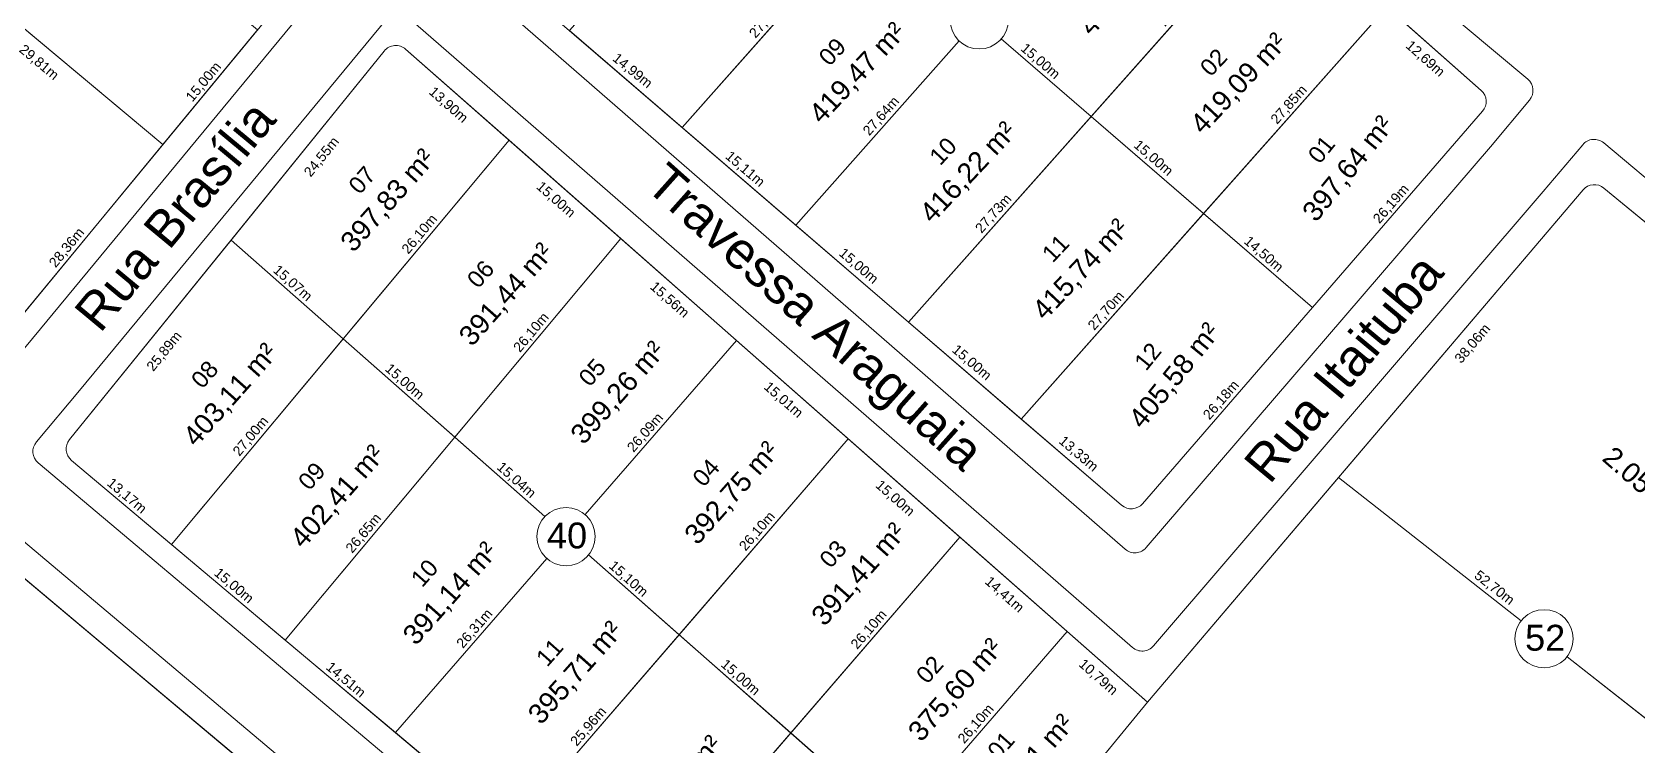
# Model space of a CAD drawing. Header units: metres. Extents: x 3808 to 8215, y 2374 to 6187.
# Drawn here: x 5224.1 to 5386, y 2888.7 to 2960.6 of the extents above; entities that cross this region are included whole.
import ezdxf

# ---------------------------------------------------------------- set-up
doc = ezdxf.new("R2010")
doc.units = ezdxf.units.M
for name, color, linetype in [('Areas Lotes', 1, 'Continuous'), ('Calçada', 8, 'Continuous'), ('COTAS', 7, 'Continuous'), ('Lote', 7, 'Continuous'), ('Nome das Ruas', 7, 'Continuous'), ('Nº Lote', 7, 'Continuous'), ('Nº. quadra', 7, 'Continuous'), ('quadras', 7, 'Continuous')]:
    doc.layers.add(name, color=color, linetype=linetype)
doc.styles.add('Arial', font='arial.ttf')
doc.dimstyles.new('Copy(2) of ISO-25', dxfattribs={"dimtxt": 1, "dimasz": 2.5, "dimexe": 1.25, "dimexo": 0.625, "dimgap": 0.2, "dimtad": 1, "dimtoh": 1, "dimlfac": 1, "dimzin": 1, "dimtxsty": 'Arial', "dimblk": 'NONE', "dimcen": 0, "dimse1": 1, "dimse2": 1, "dimsd1": 1, "dimsd2": 1, "dimclrt": 256, "dimaunit": 1, "dimadec": 3, "dimazin": 0, "dimtfac": 1, "dimtmove": 0, "dimatfit": 3, "dimldrblk": 'NONE', "dimfxl": 1, "dimtolj": 1, "dimtzin": 0, "dimarcsym": 0})

# ---------------------------------------------------------------- blocks, each defined once
blk = doc.blocks.new('*D1988')
at = {"layer": 'Defpoints', "color": 0, "linetype": 'Continuous', "transparency": 16777216}
for p in [(5228.05, 2917.45), (5238.13, 2908.98), (5238.13, 2908.98)]:
    blk.add_point(p, dxfattribs=at)
at = {"layer": 'COTAS', "linetype": 'Continuous', "lineweight": 5, "transparency": 16777216, "insert": (5233.6, 2913.83), "char_height": 1, "attachment_point": 5, "rotation": 319.9722, "style": 'Arial'}
blk.add_mtext('\\A1;13,17m', dxfattribs=at)
blk = doc.blocks.new('_None')
blk = doc.blocks.new('*D1989')
at = {"layer": 'Defpoints', "color": 0, "linetype": 'Continuous', "transparency": 16777216}
for p in [(5238.13, 2908.98), (5249.62, 2899.33), (5249.62, 2899.33)]:
    blk.add_point(p, dxfattribs=at)
at = {"layer": 'COTAS', "linetype": 'Continuous', "lineweight": 5, "transparency": 16777216, "insert": (5244.39, 2904.77), "char_height": 1, "attachment_point": 5, "rotation": 319.9722, "style": 'Arial'}
blk.add_mtext('\\A1;15,00m', dxfattribs=at)
blk = doc.blocks.new('*D1990')
at = {"layer": 'Defpoints', "color": 0, "linetype": 'Continuous', "transparency": 16777216}
for p in [(5249.62, 2899.33), (5260.72, 2890), (5260.72, 2890)]:
    blk.add_point(p, dxfattribs=at)
at = {"layer": 'COTAS', "linetype": 'Continuous', "lineweight": 5, "transparency": 16777216, "insert": (5255.68, 2895.28), "char_height": 1, "attachment_point": 5, "rotation": 319.9722, "style": 'Arial'}
blk.add_mtext('\\A1;14,51m', dxfattribs=at)
blk = doc.blocks.new('*D1991')
at = {"layer": 'Defpoints', "color": 0, "linetype": 'Continuous', "transparency": 16777216}
for p in [(5260.72, 2890), (5272.35, 2880.23), (5272.35, 2880.23)]:
    blk.add_point(p, dxfattribs=at)
at = {"layer": 'COTAS', "linetype": 'Continuous', "lineweight": 5, "transparency": 16777216, "insert": (5267.05, 2885.73), "char_height": 1, "attachment_point": 5, "rotation": 319.9722, "style": 'Arial'}
blk.add_mtext('\\A1;15,19m', dxfattribs=at)
blk = doc.blocks.new('*D1998')
at = {"layer": 'Defpoints', "color": 0, "linetype": 'Continuous', "transparency": 16777216}
for p in [(5355.85, 2915.73), (5357.46, 2914.39), (5304.14, 2853.54)]:
    blk.add_point(p, dxfattribs=at)
at = {"layer": 'COTAS', "linetype": 'Continuous', "lineweight": 5, "transparency": 16777216, "insert": (5330.99, 2883.81), "char_height": 1, "attachment_point": 5, "rotation": 50.2598, "style": 'Arial'}
blk.add_mtext('\\A1;80,88m', dxfattribs=at)
blk = doc.blocks.new('*D1999')
at = {"layer": 'Defpoints', "color": 0, "linetype": 'Continuous', "transparency": 16777216}
for p in [(5350.3, 2920.2), (5391.75, 2887.65), (5391.75, 2887.65)]:
    blk.add_point(p, dxfattribs=at)
at = {"layer": 'COTAS', "linetype": 'Continuous', "lineweight": 5, "transparency": 16777216, "insert": (5371.52, 2904.56), "char_height": 1, "attachment_point": 5, "rotation": 321.8554, "style": 'Arial'}
blk.add_mtext('\\A1;52,70m', dxfattribs=at)
blk = doc.blocks.new('*D2000')
at = {"layer": 'Defpoints', "color": 0, "linetype": 'Continuous', "transparency": 16777216}
for p in [(5380.5, 2944.73), (5382.34, 2943.17), (5355.85, 2915.73)]:
    blk.add_point(p, dxfattribs=at)
at = {"layer": 'COTAS', "linetype": 'Continuous', "lineweight": 5, "transparency": 16777216, "insert": (5369.4, 2929.19), "char_height": 1, "attachment_point": 5, "rotation": 49.6273, "style": 'Arial'}
blk.add_mtext('\\A1;38,06m', dxfattribs=at)
blk = doc.blocks.new('*D2001')
at = {"layer": 'Defpoints', "color": 0, "linetype": 'Continuous', "transparency": 16777216}
for p in [(5382.6, 2944.92), (5420.96, 2913.4), (5419.49, 2911.6)]:
    blk.add_point(p, dxfattribs=at)
at = {"layer": 'COTAS', "linetype": 'Continuous', "lineweight": 5, "transparency": 16777216, "insert": (5400.81, 2927.98), "char_height": 1, "attachment_point": 5, "rotation": 320.594, "style": 'Arial'}
blk.add_mtext('\\A1;49,66m', dxfattribs=at)
blk = doc.blocks.new('*D2002')
at = {"layer": 'Defpoints', "color": 0, "linetype": 'Continuous', "transparency": 16777216}
for p in [(5244.14, 2939.66), (5246.22, 2937.97), (5227.85, 2919.54)]:
    blk.add_point(p, dxfattribs=at)
at = {"layer": 'COTAS', "linetype": 'Continuous', "lineweight": 5, "transparency": 16777216, "insert": (5237.45, 2928.42), "char_height": 1, "attachment_point": 5, "rotation": 50.9937, "style": 'Arial'}
blk.add_mtext('\\A1;25,89m', dxfattribs=at)
blk = doc.blocks.new('*D2003')
at = {"layer": 'Defpoints', "color": 0, "linetype": 'Continuous', "transparency": 16777216}
for p in [(5259.59, 2958.74), (5261.67, 2957.05), (5244.14, 2939.66)]:
    blk.add_point(p, dxfattribs=at)
at = {"layer": 'COTAS', "linetype": 'Continuous', "lineweight": 5, "transparency": 16777216, "insert": (5253.32, 2948.02), "char_height": 1, "attachment_point": 5, "rotation": 50.9937, "style": 'Arial'}
blk.add_mtext('\\A1;24,55m', dxfattribs=at)
blk = doc.blocks.new('*D2004')
at = {"layer": 'Defpoints', "color": 0, "linetype": 'Continuous', "transparency": 16777216}
for p in [(5244.14, 2939.66), (5255.45, 2929.7), (5255.45, 2929.7)]:
    blk.add_point(p, dxfattribs=at)
at = {"layer": 'COTAS', "linetype": 'Continuous', "lineweight": 5, "transparency": 16777216, "insert": (5250.32, 2935.28), "char_height": 1, "attachment_point": 5, "rotation": 318.6393, "style": 'Arial'}
blk.add_mtext('\\A1;15,07m', dxfattribs=at)
blk = doc.blocks.new('*D2005')
at = {"layer": 'Defpoints', "color": 0, "linetype": 'Continuous', "transparency": 16777216}
for p in [(5255.45, 2929.7), (5266.71, 2919.79), (5266.71, 2919.79)]:
    blk.add_point(p, dxfattribs=at)
at = {"layer": 'COTAS', "linetype": 'Continuous', "lineweight": 5, "transparency": 16777216, "insert": (5261.61, 2925.34), "char_height": 1, "attachment_point": 5, "rotation": 318.6393, "style": 'Arial'}
blk.add_mtext('\\A1;15,00m', dxfattribs=at)
blk = doc.blocks.new('*D2006')
at = {"layer": 'Defpoints', "color": 0, "linetype": 'Continuous', "transparency": 16777216}
for p in [(5266.71, 2919.79), (5277.99, 2909.85), (5277.99, 2909.85)]:
    blk.add_point(p, dxfattribs=at)
at = {"layer": 'COTAS', "linetype": 'Continuous', "lineweight": 5, "transparency": 16777216, "insert": (5272.88, 2915.42), "char_height": 1, "attachment_point": 5, "rotation": 318.6393, "style": 'Arial'}
blk.add_mtext('\\A1;15,04m', dxfattribs=at)
blk = doc.blocks.new('*D2007')
at = {"layer": 'Defpoints', "color": 0, "linetype": 'Continuous', "transparency": 16777216}
for p in [(5277.99, 2909.85), (5289.33, 2899.87), (5289.33, 2899.87)]:
    blk.add_point(p, dxfattribs=at)
at = {"layer": 'COTAS', "linetype": 'Continuous', "lineweight": 5, "transparency": 16777216, "insert": (5284.19, 2905.46), "char_height": 1, "attachment_point": 5, "rotation": 318.6393, "style": 'Arial'}
blk.add_mtext('\\A1;15,10m', dxfattribs=at)
blk = doc.blocks.new('*D2008')
at = {"layer": 'Defpoints', "color": 0, "linetype": 'Continuous', "transparency": 16777216}
for p in [(5289.33, 2899.87), (5300.58, 2889.96), (5300.58, 2889.96)]:
    blk.add_point(p, dxfattribs=at)
at = {"layer": 'COTAS', "linetype": 'Continuous', "lineweight": 5, "transparency": 16777216, "insert": (5295.48, 2895.52), "char_height": 1, "attachment_point": 5, "rotation": 318.6393, "style": 'Arial'}
blk.add_mtext('\\A1;15,00m', dxfattribs=at)
blk = doc.blocks.new('*D2009')
at = {"layer": 'Defpoints', "color": 0, "linetype": 'Continuous', "transparency": 16777216}
for p in [(5300.58, 2889.96), (5311.37, 2880.46), (5311.37, 2880.46)]:
    blk.add_point(p, dxfattribs=at)
at = {"layer": 'COTAS', "linetype": 'Continuous', "lineweight": 5, "transparency": 16777216, "insert": (5306.51, 2885.81), "char_height": 1, "attachment_point": 5, "rotation": 318.6393, "style": 'Arial'}
blk.add_mtext('\\A1;14,38m', dxfattribs=at)
blk = doc.blocks.new('*D2011')
at = {"layer": 'Defpoints', "color": 0, "linetype": 'Continuous', "transparency": 16777216}
for p in [(5261.75, 2958.92), (5272.19, 2949.73), (5270.72, 2948.06)]:
    blk.add_point(p, dxfattribs=at)
at = {"layer": 'COTAS', "linetype": 'Continuous', "lineweight": 5, "transparency": 16777216, "insert": (5266.03, 2953.26), "char_height": 1, "attachment_point": 5, "rotation": 318.6393, "style": 'Arial'}
blk.add_mtext('\\A1;13,90m', dxfattribs=at)
blk = doc.blocks.new('*D2012')
at = {"layer": 'Defpoints', "color": 0, "linetype": 'Continuous', "transparency": 16777216}
for p in [(5272.19, 2949.73), (5283.44, 2939.82), (5281.97, 2938.15)]:
    blk.add_point(p, dxfattribs=at)
at = {"layer": 'COTAS', "linetype": 'Continuous', "lineweight": 5, "transparency": 16777216, "insert": (5276.87, 2943.71), "char_height": 1, "attachment_point": 5, "rotation": 318.6393, "style": 'Arial'}
blk.add_mtext('\\A1;15,00m', dxfattribs=at)
blk = doc.blocks.new('*D2013')
at = {"layer": 'Defpoints', "color": 0, "linetype": 'Continuous', "transparency": 16777216}
for p in [(5283.44, 2939.82), (5295.12, 2929.53), (5293.66, 2927.86)]:
    blk.add_point(p, dxfattribs=at)
at = {"layer": 'COTAS', "linetype": 'Continuous', "lineweight": 5, "transparency": 16777216, "insert": (5288.34, 2933.61), "char_height": 1, "attachment_point": 5, "rotation": 318.6393, "style": 'Arial'}
blk.add_mtext('\\A1;15,56m', dxfattribs=at)
blk = doc.blocks.new('*D2014')
at = {"layer": 'Defpoints', "color": 0, "linetype": 'Continuous', "transparency": 16777216}
for p in [(5295.12, 2929.53), (5306.39, 2919.62), (5304.92, 2917.95)]:
    blk.add_point(p, dxfattribs=at)
at = {"layer": 'COTAS', "linetype": 'Continuous', "lineweight": 5, "transparency": 16777216, "insert": (5299.82, 2923.51), "char_height": 1, "attachment_point": 5, "rotation": 318.6393, "style": 'Arial'}
blk.add_mtext('\\A1;15,01m', dxfattribs=at)
blk = doc.blocks.new('*D2015')
at = {"layer": 'Defpoints', "color": 0, "linetype": 'Continuous', "transparency": 16777216}
for p in [(5306.39, 2919.62), (5317.65, 2909.71), (5316.18, 2908.04)]:
    blk.add_point(p, dxfattribs=at)
at = {"layer": 'COTAS', "linetype": 'Continuous', "lineweight": 5, "transparency": 16777216, "insert": (5311.08, 2913.59), "char_height": 1, "attachment_point": 5, "rotation": 318.6393, "style": 'Arial'}
blk.add_mtext('\\A1;15,00m', dxfattribs=at)
blk = doc.blocks.new('*D2016')
at = {"layer": 'Defpoints', "color": 0, "linetype": 'Continuous', "transparency": 16777216}
for p in [(5317.65, 2909.71), (5328.46, 2900.18), (5326.99, 2898.52)]:
    blk.add_point(p, dxfattribs=at)
at = {"layer": 'COTAS', "linetype": 'Continuous', "lineweight": 5, "transparency": 16777216, "insert": (5322.11, 2903.88), "char_height": 1, "attachment_point": 5, "rotation": 318.6393, "style": 'Arial'}
blk.add_mtext('\\A1;14,41m', dxfattribs=at)
blk = doc.blocks.new('*D2017')
at = {"layer": 'Defpoints', "color": 0, "linetype": 'Continuous', "transparency": 16777216}
for p in [(5328.46, 2900.18), (5336.56, 2893.05), (5335.09, 2891.38)]:
    blk.add_point(p, dxfattribs=at)
at = {"layer": 'COTAS', "linetype": 'Continuous', "lineweight": 5, "transparency": 16777216, "insert": (5331.57, 2895.55), "char_height": 1, "attachment_point": 5, "rotation": 318.6393, "style": 'Arial'}
blk.add_mtext('\\A1;10,79m', dxfattribs=at)
blk = doc.blocks.new('*D2018')
at = {"layer": 'Defpoints', "color": 0, "linetype": 'Continuous', "transparency": 16777216}
for p in [(5255.45, 2929.7), (5255.45, 2929.7), (5238.13, 2908.98)]:
    blk.add_point(p, dxfattribs=at)
at = {"layer": 'COTAS', "linetype": 'Continuous', "lineweight": 5, "transparency": 16777216, "insert": (5246.17, 2919.85), "char_height": 1, "attachment_point": 5, "rotation": 50.1127, "style": 'Arial'}
blk.add_mtext('\\A1;27,00m', dxfattribs=at)
blk = doc.blocks.new('*D2019')
at = {"layer": 'Defpoints', "color": 0, "linetype": 'Continuous', "transparency": 16777216}
for p in [(5272.19, 2949.73), (5272.19, 2949.73), (5255.45, 2929.7)]:
    blk.add_point(p, dxfattribs=at)
at = {"layer": 'COTAS', "linetype": 'Continuous', "lineweight": 5, "transparency": 16777216, "insert": (5263.2, 2940.23), "char_height": 1, "attachment_point": 5, "rotation": 50.1127, "style": 'Arial'}
blk.add_mtext('\\A1;26,10m', dxfattribs=at)
blk = doc.blocks.new('*D2020')
at = {"layer": 'Defpoints', "color": 0, "linetype": 'Continuous', "transparency": 16777216}
for p in [(5266.71, 2919.79), (5266.71, 2919.79), (5249.62, 2899.33)]:
    blk.add_point(p, dxfattribs=at)
at = {"layer": 'COTAS', "linetype": 'Continuous', "lineweight": 5, "transparency": 16777216, "insert": (5257.55, 2910.07), "char_height": 1, "attachment_point": 5, "rotation": 50.118, "style": 'Arial'}
blk.add_mtext('\\A1;26,65m', dxfattribs=at)
blk = doc.blocks.new('*D2021')
at = {"layer": 'Defpoints', "color": 0, "linetype": 'Continuous', "transparency": 16777216}
for p in [(5283.44, 2939.82), (5283.44, 2939.82), (5266.71, 2919.79)]:
    blk.add_point(p, dxfattribs=at)
at = {"layer": 'COTAS', "linetype": 'Continuous', "lineweight": 5, "transparency": 16777216, "insert": (5274.46, 2930.32), "char_height": 1, "attachment_point": 5, "rotation": 50.118, "style": 'Arial'}
blk.add_mtext('\\A1;26,10m', dxfattribs=at)
blk = doc.blocks.new('*D2022')
at = {"layer": 'Defpoints', "color": 0, "linetype": 'Continuous', "transparency": 16777216}
for p in [(5277.99, 2909.85), (5277.99, 2909.85), (5260.72, 2890)]:
    blk.add_point(p, dxfattribs=at)
at = {"layer": 'COTAS', "linetype": 'Continuous', "lineweight": 5, "transparency": 16777216, "insert": (5268.75, 2900.45), "char_height": 1, "attachment_point": 5, "rotation": 48.9674, "style": 'Arial'}
blk.add_mtext('\\A1;26,31m', dxfattribs=at)
blk = doc.blocks.new('*D2023')
at = {"layer": 'Defpoints', "color": 0, "linetype": 'Continuous', "transparency": 16777216}
for p in [(5295.12, 2929.53), (5295.12, 2929.53), (5277.99, 2909.85)]:
    blk.add_point(p, dxfattribs=at)
at = {"layer": 'COTAS', "linetype": 'Continuous', "lineweight": 5, "transparency": 16777216, "insert": (5285.96, 2920.22), "char_height": 1, "attachment_point": 5, "rotation": 48.9674, "style": 'Arial'}
blk.add_mtext('\\A1;26,09m', dxfattribs=at)
blk = doc.blocks.new('*D2024')
at = {"layer": 'Defpoints', "color": 0, "linetype": 'Continuous', "transparency": 16777216}
for p in [(5289.33, 2899.87), (5289.33, 2899.87), (5272.35, 2880.23)]:
    blk.add_point(p, dxfattribs=at)
at = {"layer": 'COTAS', "linetype": 'Continuous', "lineweight": 5, "transparency": 16777216, "insert": (5280.23, 2890.58), "char_height": 1, "attachment_point": 5, "rotation": 49.1679, "style": 'Arial'}
blk.add_mtext('\\A1;25,96m', dxfattribs=at)
blk = doc.blocks.new('*D2025')
at = {"layer": 'Defpoints', "color": 0, "linetype": 'Continuous', "transparency": 16777216}
for p in [(5306.39, 2919.62), (5306.39, 2919.62), (5289.33, 2899.87)]:
    blk.add_point(p, dxfattribs=at)
at = {"layer": 'COTAS', "linetype": 'Continuous', "lineweight": 5, "transparency": 16777216, "insert": (5297.25, 2910.27), "char_height": 1, "attachment_point": 5, "rotation": 49.1679, "style": 'Arial'}
blk.add_mtext('\\A1;26,10m', dxfattribs=at)
blk = doc.blocks.new('*D2026')
at = {"layer": 'Defpoints', "color": 0, "linetype": 'Continuous', "transparency": 16777216}
for p in [(5300.58, 2889.96), (5300.58, 2889.96), (5283.84, 2870.59)]:
    blk.add_point(p, dxfattribs=at)
at = {"layer": 'COTAS', "linetype": 'Continuous', "lineweight": 5, "transparency": 16777216, "insert": (5291.61, 2880.8), "char_height": 1, "attachment_point": 5, "rotation": 49.1669, "style": 'Arial'}
blk.add_mtext('\\A1;25,61m', dxfattribs=at)
blk = doc.blocks.new('*D2027')
at = {"layer": 'Defpoints', "color": 0, "linetype": 'Continuous', "transparency": 16777216}
for p in [(5317.65, 2909.71), (5317.65, 2909.71), (5300.58, 2889.96)]:
    blk.add_point(p, dxfattribs=at)
at = {"layer": 'COTAS', "linetype": 'Continuous', "lineweight": 5, "transparency": 16777216, "insert": (5308.51, 2900.36), "char_height": 1, "attachment_point": 5, "rotation": 49.1669, "style": 'Arial'}
blk.add_mtext('\\A1;26,10m', dxfattribs=at)
blk = doc.blocks.new('*D2029')
at = {"layer": 'Defpoints', "color": 0, "linetype": 'Continuous', "transparency": 16777216}
for p in [(5328.46, 2900.18), (5328.46, 2900.18), (5311.37, 2880.46)]:
    blk.add_point(p, dxfattribs=at)
at = {"layer": 'COTAS', "linetype": 'Continuous', "lineweight": 5, "transparency": 16777216, "insert": (5319.31, 2890.85), "char_height": 1, "attachment_point": 5, "rotation": 49.0976, "style": 'Arial'}
blk.add_mtext('\\A1;26,10m', dxfattribs=at)
blk = doc.blocks.new('*D2031')
at = {"layer": 'Defpoints', "color": 0, "linetype": 'Continuous', "transparency": 16777216}
for p in [(5336.56, 2893.05), (5336.56, 2893.05), (5320, 2872.87)]:
    blk.add_point(p, dxfattribs=at)
at = {"layer": 'COTAS', "linetype": 'Continuous', "lineweight": 5, "transparency": 16777216, "insert": (5327.66, 2883.47), "char_height": 1, "attachment_point": 5, "rotation": 50.6281, "style": 'Arial'}
blk.add_mtext('\\A1;26,11m', dxfattribs=at)
blk = doc.blocks.new('*D2033')
at = {"layer": 'Defpoints', "color": 0, "linetype": 'Continuous', "transparency": 16777216}
for p in [(5278.27, 2960.81), (5289.64, 2951.03), (5289.9, 2951.36)]:
    blk.add_point(p, dxfattribs=at)
at = {"layer": 'COTAS', "linetype": 'Continuous', "lineweight": 5, "transparency": 16777216, "insert": (5284.59, 2956.7), "char_height": 1, "attachment_point": 5, "rotation": 320.9249, "style": 'Arial'}
blk.add_mtext('\\A1;14,99m', dxfattribs=at)
blk = doc.blocks.new('*D2034')
at = {"layer": 'Defpoints', "color": 0, "linetype": 'Continuous', "transparency": 16777216}
for p in [(5289.69, 2951.08), (5301.18, 2941.27), (5301.18, 2941.27)]:
    blk.add_point(p, dxfattribs=at)
at = {"layer": 'COTAS', "linetype": 'Continuous', "lineweight": 5, "transparency": 16777216, "insert": (5295.95, 2946.79), "char_height": 1, "attachment_point": 5, "rotation": 319.5068, "style": 'Arial'}
blk.add_mtext('\\A1;15,11m', dxfattribs=at)
blk = doc.blocks.new('*D2035')
at = {"layer": 'Defpoints', "color": 0, "linetype": 'Continuous', "transparency": 16777216}
for p in [(5301.18, 2941.27), (5312.47, 2931.4), (5312.59, 2931.53)]:
    blk.add_point(p, dxfattribs=at)
at = {"layer": 'COTAS', "linetype": 'Continuous', "lineweight": 5, "transparency": 16777216, "insert": (5307.4, 2937.01), "char_height": 1, "attachment_point": 5, "rotation": 319.5068, "style": 'Arial'}
blk.add_mtext('\\A1;15,00m', dxfattribs=at)
blk = doc.blocks.new('*D2036')
at = {"layer": 'Defpoints', "color": 0, "linetype": 'Continuous', "transparency": 16777216}
for p in [(5312.47, 2931.4), (5323.85, 2921.62), (5323.99, 2921.79)]:
    blk.add_point(p, dxfattribs=at)
at = {"layer": 'COTAS', "linetype": 'Continuous', "lineweight": 5, "transparency": 16777216, "insert": (5318.81, 2927.27), "char_height": 1, "attachment_point": 5, "rotation": 319.5068, "style": 'Arial'}
blk.add_mtext('\\A1;15,00m', dxfattribs=at)
blk = doc.blocks.new('*D2037')
at = {"layer": 'Defpoints', "color": 0, "linetype": 'Continuous', "transparency": 16777216}
for p in [(5323.85, 2921.62), (5333.96, 2912.93), (5334.13, 2913.13)]:
    blk.add_point(p, dxfattribs=at)
at = {"layer": 'COTAS', "linetype": 'Continuous', "lineweight": 5, "transparency": 16777216, "insert": (5329.58, 2918.07), "char_height": 1, "attachment_point": 5, "rotation": 319.5068, "style": 'Arial'}
blk.add_mtext('\\A1;13,33m', dxfattribs=at)
blk = doc.blocks.new('*D2038')
at = {"layer": 'Defpoints', "color": 0, "linetype": 'Continuous', "transparency": 16777216}
for p in [(5353.21, 2932.86), (5353.21, 2932.86), (5336.07, 2913.08)]:
    blk.add_point(p, dxfattribs=at)
at = {"layer": 'COTAS', "linetype": 'Continuous', "lineweight": 5, "transparency": 16777216, "insert": (5344.04, 2923.5), "char_height": 1, "attachment_point": 5, "rotation": 49.0879, "style": 'Arial'}
blk.add_mtext('\\A1;26,18m', dxfattribs=at)
blk = doc.blocks.new('*D2039')
at = {"layer": 'Defpoints', "color": 0, "linetype": 'Continuous', "transparency": 16777216}
for p in [(5370.36, 2952.66), (5370.36, 2952.66), (5353.21, 2932.86)]:
    blk.add_point(p, dxfattribs=at)
at = {"layer": 'COTAS', "linetype": 'Continuous', "lineweight": 5, "transparency": 16777216, "insert": (5361.18, 2943.28), "char_height": 1, "attachment_point": 5, "rotation": 49.0879, "style": 'Arial'}
blk.add_mtext('\\A1;26,19m', dxfattribs=at)
blk = doc.blocks.new('*D2047')
at = {"layer": 'Defpoints', "color": 0, "linetype": 'Continuous', "transparency": 16777216}
for p in [(5360.72, 2963.17), (5370.23, 2954.76), (5368.77, 2953.12)]:
    blk.add_point(p, dxfattribs=at)
at = {"layer": 'COTAS', "linetype": 'Continuous', "lineweight": 5, "transparency": 16777216, "insert": (5364.55, 2957.92), "char_height": 1, "attachment_point": 5, "rotation": 318.5032, "style": 'Arial'}
blk.add_mtext('\\A1;12,69m', dxfattribs=at)
blk = doc.blocks.new('*D2050')
at = {"layer": 'Defpoints', "color": 0, "linetype": 'Continuous', "transparency": 16777216}
for p in [(5308.07, 2971.8), (5308.07, 2971.8), (5289.69, 2951.08)]:
    blk.add_point(p, dxfattribs=at)
at = {"layer": 'COTAS', "linetype": 'Continuous', "lineweight": 5, "transparency": 16777216, "insert": (5298.28, 2961.97), "char_height": 1, "attachment_point": 5, "rotation": 48.4171, "style": 'Arial'}
blk.add_mtext('\\A1;27,69m', dxfattribs=at)
blk = doc.blocks.new('*D2052')
at = {"layer": 'Defpoints', "color": 0, "linetype": 'Continuous', "transparency": 16777216}
for p in [(5319.52, 2961.94), (5319.52, 2961.94), (5301.18, 2941.27)]:
    blk.add_point(p, dxfattribs=at)
at = {"layer": 'COTAS', "linetype": 'Continuous', "lineweight": 5, "transparency": 16777216, "insert": (5309.75, 2952.14), "char_height": 1, "attachment_point": 5, "rotation": 48.4171, "style": 'Arial'}
blk.add_mtext('\\A1;27,64m', dxfattribs=at)
blk = doc.blocks.new('*D2054')
at = {"layer": 'Defpoints', "color": 0, "linetype": 'Continuous', "transparency": 16777216}
for p in [(5330.88, 2952.14), (5330.88, 2952.14), (5312.47, 2931.4)]:
    blk.add_point(p, dxfattribs=at)
at = {"layer": 'COTAS', "linetype": 'Continuous', "lineweight": 5, "transparency": 16777216, "insert": (5321.08, 2942.3), "char_height": 1, "attachment_point": 5, "rotation": 48.4171, "style": 'Arial'}
blk.add_mtext('\\A1;27,73m', dxfattribs=at)
blk = doc.blocks.new('*D2055')
at = {"layer": 'Defpoints', "color": 0, "linetype": 'Continuous', "transparency": 16777216}
for p in [(5349.48, 2973.11), (5349.48, 2973.11), (5330.88, 2952.14)]:
    blk.add_point(p, dxfattribs=at)
at = {"layer": 'COTAS', "linetype": 'Continuous', "lineweight": 5, "transparency": 16777216, "insert": (5339.58, 2963.16), "char_height": 1, "attachment_point": 5, "rotation": 48.4171, "style": 'Arial'}
blk.add_mtext('\\A1;28,03m', dxfattribs=at)
blk = doc.blocks.new('*D2056')
at = {"layer": 'Defpoints', "color": 0, "linetype": 'Continuous', "transparency": 16777216}
for p in [(5342.23, 2942.34), (5342.23, 2942.34), (5323.85, 2921.62)]:
    blk.add_point(p, dxfattribs=at)
at = {"layer": 'COTAS', "linetype": 'Continuous', "lineweight": 5, "transparency": 16777216, "insert": (5332.44, 2932.51), "char_height": 1, "attachment_point": 5, "rotation": 48.4171, "style": 'Arial'}
blk.add_mtext('\\A1;27,70m', dxfattribs=at)
blk = doc.blocks.new('*D2057')
at = {"layer": 'Defpoints', "color": 0, "linetype": 'Continuous', "transparency": 16777216}
for p in [(5360.72, 2963.17), (5360.72, 2963.17), (5342.23, 2942.34)]:
    blk.add_point(p, dxfattribs=at)
at = {"layer": 'COTAS', "linetype": 'Continuous', "lineweight": 5, "transparency": 16777216, "insert": (5350.88, 2953.29), "char_height": 1, "attachment_point": 5, "rotation": 48.4171, "style": 'Arial'}
blk.add_mtext('\\A1;27,85m', dxfattribs=at)
blk = doc.blocks.new('*D2061')
at = {"layer": 'Defpoints', "color": 0, "linetype": 'Continuous', "transparency": 16777216}
for p in [(5319.52, 2961.94), (5330.88, 2952.14), (5330.9, 2952.16)]:
    blk.add_point(p, dxfattribs=at)
at = {"layer": 'COTAS', "linetype": 'Continuous', "lineweight": 5, "transparency": 16777216, "insert": (5325.73, 2957.66), "char_height": 1, "attachment_point": 5, "rotation": 319.3124, "style": 'Arial'}
blk.add_mtext('\\A1;15,00m', dxfattribs=at)
blk = doc.blocks.new('*D2062')
at = {"layer": 'Defpoints', "color": 0, "linetype": 'Continuous', "transparency": 16777216}
for p in [(5330.88, 2952.14), (5342.23, 2942.34), (5342.28, 2942.4)]:
    blk.add_point(p, dxfattribs=at)
at = {"layer": 'COTAS', "linetype": 'Continuous', "lineweight": 5, "transparency": 16777216, "insert": (5337.13, 2947.9), "char_height": 1, "attachment_point": 5, "rotation": 319.2013, "style": 'Arial'}
blk.add_mtext('\\A1;15,00m', dxfattribs=at)
blk = doc.blocks.new('*D2063')
at = {"layer": 'Defpoints', "color": 0, "linetype": 'Continuous', "transparency": 16777216}
for p in [(5342.23, 2942.34), (5353.21, 2932.86), (5353.22, 2932.87)]:
    blk.add_point(p, dxfattribs=at)
at = {"layer": 'COTAS', "linetype": 'Continuous', "lineweight": 5, "transparency": 16777216, "insert": (5348.25, 2938.21), "char_height": 1, "attachment_point": 5, "rotation": 319.2013, "style": 'Arial'}
blk.add_mtext('\\A1;14,50m', dxfattribs=at)
blk = doc.blocks.new('*D2178')
at = {"layer": 'Defpoints', "color": 0, "linetype": 'Continuous', "transparency": 16777216}
for p in [(5237.26, 2949.29), (5237.26, 2949.29), (5219.2, 2927.43)]:
    blk.add_point(p, dxfattribs=at)
at = {"layer": 'COTAS', "linetype": 'Continuous', "lineweight": 5, "transparency": 16777216, "insert": (5227.62, 2938.87), "char_height": 1, "attachment_point": 5, "rotation": 50.4361, "style": 'Arial'}
blk.add_mtext('\\A1;28,36m', dxfattribs=at)
blk = doc.blocks.new('*D2179')
at = {"layer": 'Defpoints', "color": 0, "linetype": 'Continuous', "transparency": 16777216}
for p in [(5246.82, 2960.86), (5246.82, 2960.86), (5237.26, 2949.29)]:
    blk.add_point(p, dxfattribs=at)
at = {"layer": 'COTAS', "linetype": 'Continuous', "lineweight": 5, "transparency": 16777216, "insert": (5241.42, 2955.59), "char_height": 1, "attachment_point": 5, "rotation": 50.4361, "style": 'Arial'}
blk.add_mtext('\\A1;15,00m', dxfattribs=at)
blk = doc.blocks.new('*D2197')
at = {"layer": 'Defpoints', "color": 0, "linetype": 'Continuous', "transparency": 16777216}
for p in [(5214.39, 2968.42), (5237.26, 2949.29), (5235.66, 2947.37)]:
    blk.add_point(p, dxfattribs=at)
at = {"layer": 'COTAS', "linetype": 'Continuous', "lineweight": 5, "transparency": 16777216, "insert": (5224.74, 2957.55), "char_height": 1, "attachment_point": 5, "rotation": 320.0973, "style": 'Arial'}
blk.add_mtext('\\A1;29,81m', dxfattribs=at)
blk = doc.blocks.new('*D6343')
at = {"layer": 'Defpoints', "color": 0, "linetype": 'Continuous', "transparency": 16777216}
for p in [(5219.61, 2908.61), (5217.96, 2906.63), (5337.19, 2810.11)]:
    blk.add_point(p, dxfattribs=at)
at = {"layer": 'COTAS', "linetype": 'Continuous', "lineweight": 5, "transparency": 16777216, "insert": (5277.26, 2858), "char_height": 1, "attachment_point": 5, "rotation": 320.0473, "style": 'Arial'}
blk.add_mtext('\\A1;153,38m', dxfattribs=at)

msp = doc.modelspace()

# ---------------------------------------------------------------- linework, layer by layer
at = {"layer": 'Calçada', "linetype": 'Continuous', "lineweight": 5}
for p, q in [((5374.915, 2955.9), (5310.477, 3009.951)), ((5266.389, 2967.606), (5334.327, 2908.497)), ((5335.049, 2898.591), (5261.986, 2962.158)), ((5259.845, 2961.981), (5228.859, 2924.482)), ((5371.154, 2949.081), (5375.1, 2953.787)), ((5380.463, 2949.288), (5376.492, 2944.552)), ((5427.685, 2911.637), (5382.577, 2949.474)), ((5336.45, 2908.652), (5371.154, 2949.081)), ((5376.492, 2944.552), (5337.172, 2898.745)), ((5228.859, 2924.482), (5224.508, 2919.314)), ((5220.182, 2911.845), (5342.594, 2808.791))]:
    msp.add_line(p, q, dxfattribs=at)
at = {"layer": 'Calçada', "linetype": 'Continuous', "lineweight": 5, "flags": 128}
for points in [[(5297.811, 3018.848, 0.4113331), (5297.639, 3020.952), (5294.026, 3024.048), (5249.94, 3060.294, 0.4101791), (5247.842, 3060.103), (5242.665, 3053.981), (5174.686, 2970.72), (5170.041, 2965.161, 0.4131078), (5170.227, 2963.052), (5217.04, 2923.641, 0.4142313), (5219.154, 2923.823), (5223.483, 2928.966), (5294.325, 3014.698), (5297.811, 3018.848)], [(5354.013, 2821.594), (5348.851, 2814.741, -0.4301836), (5346.687, 2814.496), (5224.69, 2917.201)]]:
    msp.add_lwpolyline(points, format="xyb", dxfattribs=at)
at = {"layer": 'Calçada', "linetype": 'Continuous', "lineweight": 5}
for centre, start, end in [((5373.951, 2954.751), 320.02008, 50.01027), ((5381.613, 2948.324), 50.01027, 140.02008), ((5225.656, 2918.348), 139.91062, 229.90715), ((5335.312, 2909.629), 228.97585, 319.35759), ((5336.034, 2899.722), 228.97585, 319.35759)]:
    msp.add_arc(centre, 1.5, start, end, dxfattribs=at)
at = {"layer": 'Lote', "linetype": 'Continuous', "lineweight": 5}
for p, q in [((5237.264, 2949.293), (5191.691, 2987.402)), ((5289.639, 2951.028), (5308.065, 2971.795)), ((5312.472, 2931.397), (5349.484, 2973.11)), ((5323.846, 2921.618), (5360.718, 2963.172)), ((5301.097, 2941.177), (5317.576, 2959.749)), ((5321.824, 2959.958), (5353.214, 2932.865)), ((5238.129, 2908.98), (5272.186, 2949.729)), ((5244.139, 2939.655), (5275.791, 2911.788)), ((5249.615, 2899.332), (5283.444, 2939.817)), ((5279.852, 2911.984), (5295.125, 2929.533)), ((5272.354, 2880.234), (5306.387, 2919.618)), ((5355.845, 2915.733), (5374.26, 2901.271)), ((5283.84, 2870.586), (5317.646, 2909.706)), ((5260.722, 2890.003), (5275.995, 2907.552)), ((5280.198, 2907.909), (5319.998, 2872.868)), ((5294.827, 2861.358), (5328.461, 2900.184)), ((5378.88, 2897.643), (5397.295, 2883.181)), ((5336.561, 2893.052), (5304.137, 2853.538))]:
    msp.add_line(p, q, dxfattribs=at)
at = {"layer": 'Lote', "linetype": 'Continuous', "lineweight": 5, "flags": 128}
for points in [[(5308.065, 2971.795), (5296.691, 2981.574), (5278.266, 2960.806), (5289.639, 2951.028)], [(5214.393, 2968.418), (5237.264, 2949.293), (5246.818, 2960.857), (5224.079, 2979.871)], [(5330.879, 2952.142), (5342.234, 2942.341), (5360.718, 2963.172), (5349.484, 2973.11)], [(5330.879, 2952.142), (5312.472, 2931.397), (5323.846, 2921.618), (5342.234, 2942.341)], [(5255.446, 2929.7), (5266.707, 2919.787), (5283.444, 2939.817), (5272.186, 2949.729)], [(5266.707, 2919.787), (5255.446, 2929.7), (5238.129, 2908.98), (5249.615, 2899.332)], [(5289.325, 2899.873), (5300.583, 2889.961), (5317.646, 2909.706), (5306.387, 2919.618)], [(5300.583, 2889.961), (5311.375, 2880.46), (5328.461, 2900.184), (5317.646, 2909.706)], [(5289.325, 2899.873), (5272.354, 2880.234), (5283.84, 2870.586), (5300.583, 2889.961)], [(5311.375, 2880.46), (5319.998, 2872.868), (5336.561, 2893.052), (5328.461, 2900.184)], [(5311.375, 2880.46), (5300.583, 2889.961), (5283.84, 2870.586), (5294.827, 2861.358)]]:
    msp.add_lwpolyline(points, close=True, dxfattribs=at)
for points in [[(5321.824, 2959.958), (5330.879, 2952.142), (5349.484, 2973.11), (5338.249, 2983.048), (5321.473, 2964.141)], [(5317.373, 2963.793), (5308.065, 2971.795), (5289.639, 2951.028), (5301.097, 2941.177), (5317.576, 2959.749)], [(5317.576, 2959.749), (5301.097, 2941.177), (5312.472, 2931.397), (5330.879, 2952.142), (5321.824, 2959.958)], [(5279.852, 2911.984), (5295.125, 2929.533), (5283.444, 2939.817), (5266.707, 2919.787), (5275.791, 2911.788)], [(5280.198, 2907.909), (5289.325, 2899.873), (5306.387, 2919.618), (5295.125, 2929.533), (5279.852, 2911.984)], [(5275.791, 2911.788), (5266.707, 2919.787), (5249.615, 2899.332), (5260.722, 2890.003), (5275.995, 2907.552)], [(5275.995, 2907.552), (5260.722, 2890.003), (5272.354, 2880.234), (5289.325, 2899.873), (5280.198, 2907.909)]]:
    msp.add_lwpolyline(points, dxfattribs=at)
for points in [[(5195.126, 2945.635), (5217.084, 2927.239, 0.416211), (5219.204, 2927.434), (5237.264, 2949.293), (5214.393, 2968.418)], [(5342.234, 2942.341), (5353.214, 2932.865), (5370.365, 2952.656, 0.411228), (5370.225, 2954.762), (5360.718, 2963.172)], [(5244.139, 2939.655), (5255.446, 2929.7), (5272.186, 2949.729), (5261.75, 2958.917, 0.4263008), (5259.593, 2958.735)], [(5342.234, 2942.341), (5323.846, 2921.618), (5333.957, 2912.925, 0.413066), (5336.069, 2913.08), (5353.214, 2932.865)], [(5255.446, 2929.7), (5244.139, 2939.655), (5227.847, 2919.541, 0.4090014), (5228.047, 2917.448), (5238.129, 2908.98)]]:
    msp.add_lwpolyline(points, format="xyb", close=True, dxfattribs=at)
for points in [[(5378.88, 2897.643), (5397.295, 2883.181), (5421.154, 2911.266, 0.4190426), (5420.963, 2913.396), (5382.595, 2944.918, 0.4092806), (5380.5, 2944.731), (5355.845, 2915.733), (5374.26, 2901.271)], [(5374.26, 2901.271), (5355.845, 2915.733), (5336.561, 2893.052), (5304.137, 2853.538), (5342.664, 2821.178, 0.4125725), (5344.772, 2821.356), (5397.295, 2883.181), (5378.88, 2897.643)]]:
    msp.add_lwpolyline(points, format="xyb", dxfattribs=at)
at = {"layer": 'Nº. quadra', "lineweight": 5}
for centre, start, end in [((5319.6, 2961.877), 180, 0), ((5277.924, 2909.768), 0, 180), ((5277.924, 2909.768), 180, 0), ((5376.57, 2899.457), 0, 180), ((5376.57, 2899.457), 180, 0)]:
    msp.add_arc(centre, 2.937, start, end, dxfattribs=at)
at = {"layer": 'quadras', "linetype": 'Continuous', "lineweight": 5}
for p, q in [((5294.636, 3018.733), (5219.204, 2927.434)), ((5305.943, 3011.627), (5370.225, 2954.762)), ((5333.957, 2912.925), (5269.48, 2968.36)), ((5261.75, 2958.917), (5336.561, 2893.052)), ((5227.847, 2919.541), (5259.593, 2958.735)), ((5370.365, 2952.656), (5336.069, 2913.08)), ((5336.561, 2893.052), (5380.5, 2944.731)), ((5382.595, 2944.918), (5420.963, 2913.396)), ((5228.047, 2917.448), (5342.664, 2821.178)), ((5219.612, 2908.606), (5337.192, 2810.109)), ((5337.192, 2810.109), (5219.612, 2908.606))]:
    msp.add_line(p, q, dxfattribs=at)
at = {"layer": 'quadras', "linetype": 'Continuous', "lineweight": 5, "flags": 128}
for points in [[(5242.014, 2696.705), (5337.368, 2807.983, 0.4174909), (5337.192, 2810.109), (5219.612, 2908.606, 0.4183421), (5217.485, 2908.403), (5125.137, 2794.956)], [(5125.137, 2794.956), (5242.014, 2696.705), (5337.368, 2807.983, 0.4174909), (5337.192, 2810.109), (5219.612, 2908.606, 0.1761137), (5218.648, 2908.956, 0.2256067), (5217.485, 2908.403)]]:
    msp.add_lwpolyline(points, format="xyb", close=True, dxfattribs=at)
at = {"layer": 'quadras', "linetype": 'Continuous', "lineweight": 5}
for centre, start, end in [((5260.758, 2957.791), 48.63929, 140.99365), ((5369.231, 2953.638), 319.08785, 48.5032), ((5381.643, 2943.759), 50.594, 139.62734), ((5229.012, 2918.596), 140.99365, 229.97217), ((5334.935, 2914.063), 229.31243, 319.08785)]:
    msp.add_arc(centre, 1.5, start, end, dxfattribs=at)

# ---------------------------------------------------------------- texts
at = {"layer": 'Areas Lotes', "color": 1, "lineweight": 5, "style": 'Arial'}
for s, height, rotation, p in [('421,83 m²', 2.0071, 46.77434, (5330.915, 2960.16)), ('419,47 m²', 2.0071, 46.77434, (5303.698, 2951.278)), ('419,09 m²', 2.0071, 46.77434, (5342.149, 2950.223)), ('416,22 m²', 2.0071, 46.77434, (5314.862, 2941.261)), ('397,64 m²', 2.0071, 50.94257, (5353.565, 2941.371)), ('397,83 m²', 2.0071, 48.45055, (5256.485, 2938.315)), ('415,74 m²', 2.0071, 46.77434, (5326.217, 2931.46)), ('391,44 m²', 2.0071, 48.45055, (5268.435, 2928.835)), ('405,58 m²', 2.0071, 50.94257, (5336.054, 2920.501)), ('403,11 m²', 2.0071, 48.45055, (5240.612, 2918.718)), ('399,26 m²', 2.0071, 48.45055, (5279.695, 2918.922)), ('402,41 m²', 2.0071, 48.45055, (5251.407, 2908.46)), ('392,75 m²', 2.0071, 48.45055, (5291.179, 2908.812)), ('2.050,34 m²', 2.00712, 318.90341, (5382.309, 2917.515)), ('391,41 m²', 2.0071, 48.45055, (5303.986, 2900.613)), ('391,14 m²', 2.0071, 48.45055, (5262.78, 2898.68)), ('395,71 m²', 2.0071, 48.45055, (5275.402, 2890.683)), ('375,60 m²', 2.0071, 48.45055, (5313.734, 2888.954)), ('290,71 m²', 2.0071, 48.45055, (5320.925, 2881.314)), ('386,70 m²', 2.0071, 48.45055, (5285.459, 2879.174))]:
    msp.add_text(s, height=height, rotation=rotation, dxfattribs=at).set_placement(p)
at = {"layer": 'Nome das Ruas', "lineweight": 5, "style": 'Arial'}
for s, rotation, p in [('Rua Brasília', 50.27315, (5230.933, 2930.191, 190.804)), ('Travessa Araguaia', 318.25074, (5285.757, 2944.971, 190.804)), ('Rua Itaituba', 50.27315, (5348.884, 2914.934, 190.804))]:
    msp.add_text(s, height=3.68425, rotation=rotation, dxfattribs=at).set_placement(p)
at = {"layer": 'Nº Lote', "lineweight": 5, "style": 'Arial'}
for s, rotation, p in [('09', 46.77434, (5304.494, 2957.111, 1.156)), ('02', 46.77434, (5342.945, 2956.055, 1.156)), ('10', 46.77434, (5315.659, 2947.093, 1.156)), ('01', 50.94257, (5353.935, 2947.245, 1.156)), ('07', 48.45055, (5257.111, 2944.169, 1.156)), ('11', 46.77434, (5327.013, 2937.292, 1.156)), ('06', 48.45055, (5269.061, 2934.688, 1.156)), ('12', 50.94257, (5336.424, 2926.376, 1.156)), ('08', 48.45055, (5241.237, 2924.571, 1.156)), ('05', 48.45055, (5280.32, 2924.775, 1.156)), ('09', 48.45055, (5252.032, 2914.313, 1.156)), ('04', 48.45055, (5291.804, 2914.665, 1.156)), ('03', 48.45055, (5304.611, 2906.466, 1.156)), ('10', 48.45055, (5263.406, 2904.533, 1.156)), ('11', 48.45055, (5276.027, 2896.536, 1.156)), ('02', 48.45055, (5314.359, 2894.807, 1.156)), ('01', 48.45055, (5321.55, 2887.167, 1.156))]:
    msp.add_text(s, height=1.706, rotation=rotation, dxfattribs=at).set_placement(p)
at = {"layer": 'Nº. quadra', "lineweight": 5, "style": 'Arial'}
for s, p in [('40', (5276.003, 2908.572)), ('52', (5374.65, 2898.261))]:
    msp.add_text(s, height=2.6083, dxfattribs=at).set_placement(p)

# ---------------------------------------------------------------- dimensions: what is measured, and where the dimension line sits
at = {"layer": 'COTAS', "linetype": 'Continuous', "lineweight": 5}
for p1, p2, distance, picture, middle in [((5289.688, 2951.084), (5308.065, 2971.795), 0, '*D2050', (5298.278, 2961.971)), ((5330.879, 2952.142), (5349.484, 2973.11), 0, '*D2055', (5339.583, 2963.158)), ((5342.234, 2942.341), (5360.718, 2963.172), 0, '*D2057', (5350.877, 2953.288)), ((5360.718, 2963.172), (5370.225, 2954.762), -2.199, '*D2047', (5364.545, 2957.92)), ((5301.18, 2941.271), (5319.523, 2961.944), 0, '*D2052', (5309.753, 2952.139)), ((5261.75, 2958.917), (5272.186, 2949.729), -2.223, '*D2011', (5266.028, 2953.255)), ((5353.214, 2932.865), (5370.365, 2952.656), 0, '*D2039', (5361.184, 2943.285)), ((5289.688, 2951.084), (5301.18, 2941.271), 0, '*D2034', (5295.954, 2946.787)), ((5312.472, 2931.397), (5330.879, 2952.142), 0, '*D2054', (5321.077, 2942.301)), ((5330.879, 2952.142), (5342.234, 2942.341), 0.072, '*D2062', (5337.127, 2947.903)), ((5219.2037, 2927.4338), (5237.2642, 2949.2932), 0, '*D2178', (5227.6164, 2938.8736)), ((5255.446, 2929.7), (5272.186, 2949.729), 0, '*D2019', (5263.201, 2940.228)), ((5355.845, 2915.733), (5380.5, 2944.731), -2.412, '*D2000', (5369.4, 2929.188)), ((5382.595, 2944.918), (5420.963, 2913.396), -2.321, '*D2001', (5400.814, 2927.983)), ((5323.846, 2921.618), (5342.234, 2942.341), 0, '*D2056', (5332.441, 2932.511)), ((5342.234, 2942.341), (5353.214, 2932.865), 0.005, '*D2063', (5348.25, 2938.213)), ((5227.84655, 2919.54055), (5244.13879, 2939.65524), -2.67306, '*D2002', (5237.44744, 2928.41959)), ((5244.1388, 2939.6552), (5255.4463, 2929.7001), 0, '*D2004', (5250.3218, 2935.2788)), ((5266.707, 2919.787), (5283.444, 2939.817), 0, '*D2021', (5274.461, 2930.315)), ((5336.069, 2913.08), (5353.214, 2932.865), 0, '*D2038', (5344.036, 2923.497)), ((5238.129, 2908.98), (5255.446, 2929.7), 0, '*D2018', (5246.173, 2919.854)), ((5277.994, 2909.849), (5295.125, 2929.533), 0, '*D2023', (5285.955, 2920.217)), ((5350.304, 2920.204), (5391.753, 2887.652), 0, '*D1999', (5371.524, 2904.558)), ((5249.6152, 2899.3325), (5266.7066, 2919.7866), 0, '*D2020', (5257.5463, 2910.0731)), ((5289.325, 2899.873), (5306.387, 2919.618), 0, '*D2025', (5297.25, 2910.269)), ((5228.047, 2917.448), (5238.129, 2908.98), 0, '*D1988', (5233.603, 2913.827)), ((5304.137, 2853.538), (5355.845, 2915.733), -2.1, '*D1998', (5330.99, 2883.805)), ((5337.192, 2810.109), (5219.612, 2908.606), 2.573, '*D6343', (5277.264, 2857.998)), ((5260.722, 2890.003), (5277.994, 2909.849), 0, '*D2022', (5268.754, 2900.452)), ((5300.583, 2889.961), (5317.646, 2909.706), 0, '*D2027', (5308.509, 2900.357)), ((5272.354, 2880.234), (5289.325, 2899.873), 0, '*D2024', (5280.233, 2890.577)), ((5289.325, 2899.873), (5300.583, 2889.961), 0, '*D2008', (5295.484, 2895.518)), ((5311.375, 2880.46), (5328.461, 2900.184), 0, '*D2029', (5319.313, 2890.847)), ((5319.998, 2872.868), (5336.561, 2893.052), 0, '*D2031', (5327.661, 2883.468)), ((5283.84, 2870.586), (5300.583, 2889.961), 0, '*D2026', (5291.605, 2880.798)), ((5300.583, 2889.961), (5311.375, 2880.46), 0, '*D2009', (5306.508, 2885.812))]:
    dim = msp.add_aligned_dim(p1=p1, p2=p2, distance=distance, dimstyle='Copy(2) of ISO-25', override={"dimpost": 'm'}, dxfattribs=at)
    dim.commit()
    dim.dimension.update_dxf_attribs({"geometry": picture, "text_midpoint": middle})
for base, p1, p2, angle, picture, middle in [((5235.659, 2947.373), (5214.393, 2968.418), (5237.264, 2949.293), 140.09732, '*D2197', (5224.737, 2957.55)), ((5246.818, 2960.857), (5237.264, 2949.293), (5246.818, 2960.857), 230.4361, '*D2179', (5241.424, 2955.585)), ((5289.905, 2951.356), (5278.266, 2960.806), (5289.639, 2951.028), 140.92487, '*D2033', (5284.59, 2956.703)), ((5330.898, 2952.164), (5319.523, 2961.944), (5330.879, 2952.142), 139.31243, '*D2061', (5325.733, 2957.661)), ((5261.67, 2957.053), (5244.139, 2939.655), (5259.593, 2958.735), 230.99365, '*D2003', (5253.321, 2948.017)), ((5281.975, 2938.148), (5272.186, 2949.729), (5283.444, 2939.817), 138.63929, '*D2012', (5276.875, 2943.706)), ((5312.587, 2931.531), (5301.18, 2941.271), (5312.472, 2931.397), 139.50677, '*D2035', (5307.404, 2937.01)), ((5293.656, 2927.865), (5283.444, 2939.817), (5295.125, 2929.533), 138.63929, '*D2013', (5288.345, 2933.608)), ((5323.994, 2921.791), (5312.472, 2931.397), (5323.846, 2921.618), 139.50677, '*D2036', (5318.81, 2927.27)), ((5266.707, 2919.787), (5255.446, 2929.7), (5266.707, 2919.787), 138.63929, '*D2005', (5261.606, 2925.345)), ((5304.9184, 2917.949), (5295.1248, 2929.5332), (5306.3875, 2919.6176), 138.63929, '*D2014', (5299.8163, 2923.508)), ((5334.134, 2913.133), (5323.846, 2921.618), (5333.957, 2912.925), 139.50677, '*D2037', (5329.584, 2918.071)), ((5277.994, 2909.849), (5266.707, 2919.787), (5277.994, 2909.849), 138.63929, '*D2006', (5272.88, 2915.419)), ((5316.177, 2908.037), (5306.387, 2919.618), (5317.646, 2909.706), 138.63929, '*D2015', (5311.077, 2913.594)), ((5249.615, 2899.332), (5238.129, 2908.98), (5249.615, 2899.332), 139.97217, '*D1989', (5244.387, 2904.769)), ((5289.325, 2899.873), (5277.994, 2909.849), (5289.325, 2899.873), 138.63929, '*D2007', (5284.189, 2905.462)), ((5326.992, 2898.515), (5317.646, 2909.706), (5328.461, 2900.184), 138.63929, '*D2016', (5322.114, 2903.877)), ((5260.722, 2890.003), (5249.615, 2899.332), (5260.722, 2890.003), 139.97217, '*D1990', (5255.684, 2895.281)), ((5335.092, 2891.384), (5328.461, 2900.184), (5336.561, 2893.052), 138.63929, '*D2017', (5331.572, 2895.551)), ((5272.354, 2880.234), (5260.722, 2890.003), (5272.354, 2880.234), 139.97217, '*D1991', (5267.053, 2885.732))]:
    dim = msp.add_linear_dim(base=base, p1=p1, p2=p2, angle=angle, dimstyle='Copy(2) of ISO-25', override={"dimpost": 'm', "dimtmove": 1}, dxfattribs=at)
    dim.commit()
    dim.dimension.update_dxf_attribs({"geometry": picture, "text_midpoint": middle})

doc.saveas('drawing.dxf')
